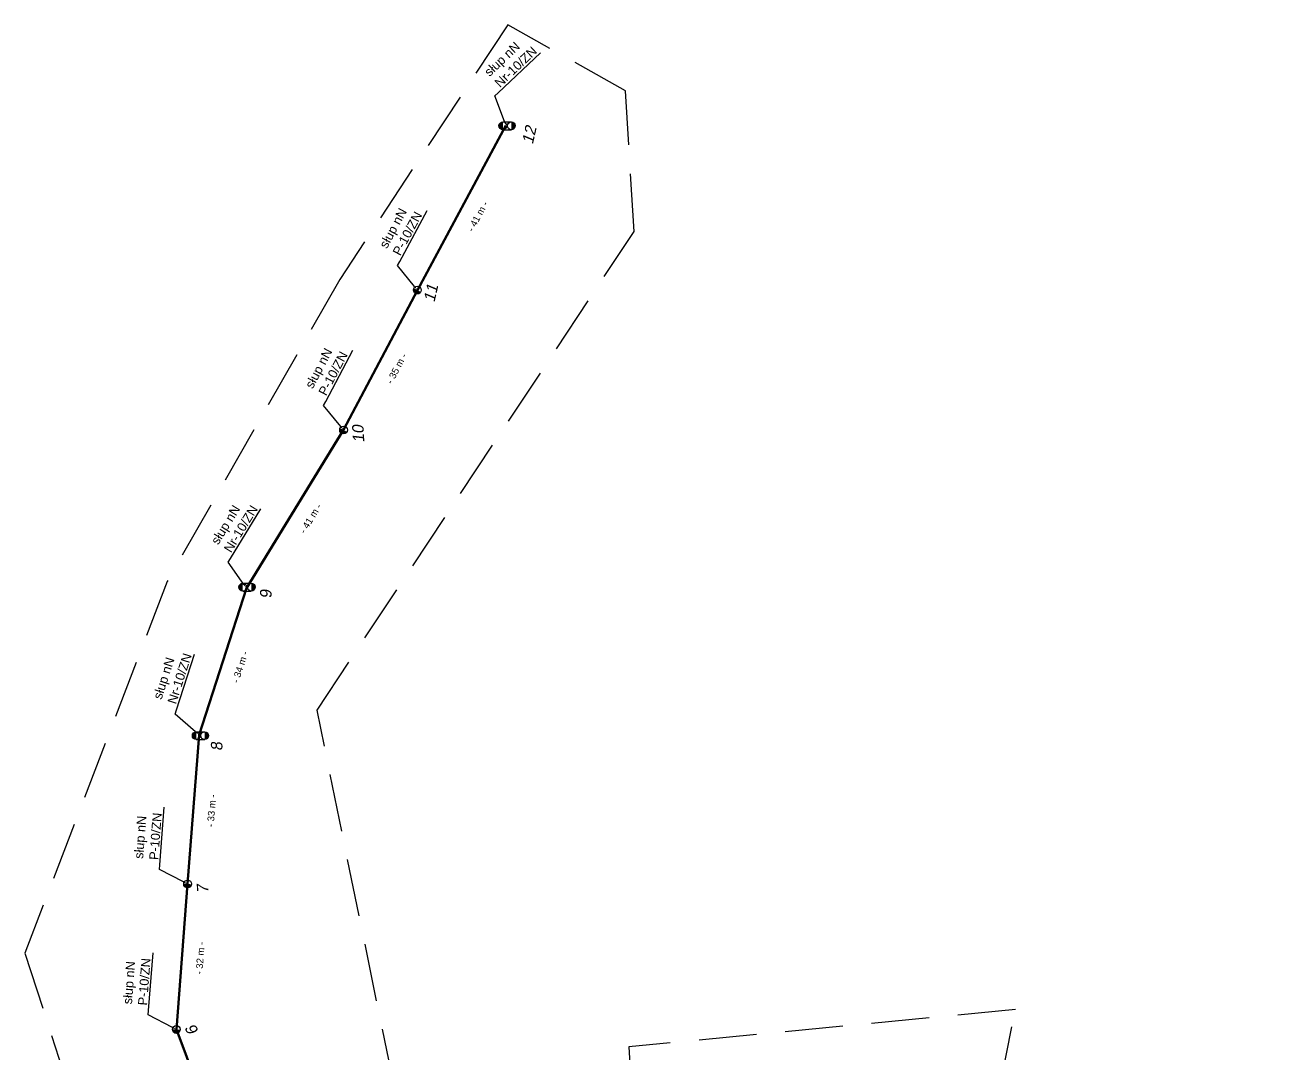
# Model space of a CAD drawing. Header units: millimetres. Extents: x 7530081 to 7533485, y 5764674 to 5768549.
# Drawn here: x 7532625.9 to 7532898.9, y 5765527.3 to 5765753.3 of the extents above; entities that cross this region are included whole.
import ezdxf
from ezdxf import colors
from ezdxf.entities.mleader import LeaderData, LeaderLine
from ezdxf.math import Vec2, Vec3

# ---------------------------------------------------------------- set-up
doc = ezdxf.new("R2010")
doc.units = ezdxf.units.MM
doc.linetypes.add('DASHED', pattern=[19.05, 12.7, -6.35])
for name, color, linetype, lineweight in [('!TELE', 3, 'Continuous', 50), ('!wymiary', 7, 'Continuous', 25), ('_numery', 7, 'Continuous', 40)]:
    doc.layers.add(name, color=color, linetype=linetype, lineweight=lineweight)
for name, color, linetype in [('!trafo', 6, 'DASHED'), ('_MM opisy', 7, 'Continuous'), ('_MM slupy', 5, 'Continuous')]:
    doc.layers.add(name, color=color, linetype=linetype)
doc.styles.get("Standard").update_dxf_attribs({"font": 'ARIAL.TTF'})
doc.dimstyles.new('opis linie', dxfattribs={"dimtxt": 1.5, "dimasz": 0.18, "dimexe": 0.18, "dimexo": 0.0625, "dimgap": 2.5, "dimtad": 4, "dimdec": 0, "dimzin": 0, "dimdsep": 46, "dimtxsty": 'Standard', "dimcen": 0.09, "dimse1": 1, "dimse2": 1, "dimsd1": 1, "dimsd2": 1, "dimclrt": 256, "dimadec": 0, "dimazin": 0, "dimtfac": 1, "dimtdec": 0, "dimtofl": 0, "dimtmove": 0, "dimatfit": 3, "dimfxl": 1, "dimtfill": 1, "dimtolj": 1, "dimtzin": 0, "dimarcsym": 0})

# ---------------------------------------------------------------- blocks, each defined once
blk = doc.blocks.new('R')
at = {"layer": '_MM slupy', "transparency": 33554687}
h = blk.add_hatch(color=256, dxfattribs=at)
h.dxf.hatch_style = 1
h.paths.add_polyline_path([(-0.93, -0.86), (-0.93, 0.86, 1)])
h = blk.add_hatch(color=256, dxfattribs=at)
h.dxf.hatch_style = 1
h.paths.add_polyline_path([(0.93, 0.86), (0.93, -0.86, 1)])
at = {"layer": '_MM slupy'}
for points in [[(-0.93, 0.86), (0.93, 0.86)], [(-0.93, -0.86), (0.93, -0.86)]]:
    blk.add_lwpolyline(points, dxfattribs=at)
for centre in [(-0.93, 0), (0.93, 0)]:
    blk.add_circle(centre, 0.857, dxfattribs=at)
blk = doc.blocks.new('*D577')
at = {"layer": '!wymiary', "insert": (7532668.45, 5765519.25), "char_height": 1.5, "attachment_point": 5, "rotation": 110.4766, "bg_fill": 3, "box_fill_scale": 1.1, "bg_fill_color": 9, "bg_fill_true_color": 13158600, "bg_fill_transparency": 0}
blk.add_mtext('\\A1;- 31 m -', dxfattribs=at)
blk = doc.blocks.new('*D578')
at = {"layer": '!wymiary', "insert": (7532664.45, 5765548.16), "char_height": 1.5, "attachment_point": 5, "rotation": 85.6013, "bg_fill": 3, "box_fill_scale": 1.1, "bg_fill_color": 9, "bg_fill_true_color": 13158600, "bg_fill_transparency": 0}
blk.add_mtext('\\A1;- 32 m -', dxfattribs=at)
blk = doc.blocks.new('*D579')
at = {"layer": '!wymiary', "insert": (7532666.95, 5765580.55), "char_height": 1.5, "attachment_point": 5, "rotation": 85.6017, "bg_fill": 3, "box_fill_scale": 1.1, "bg_fill_color": 9, "bg_fill_true_color": 13158600, "bg_fill_transparency": 0}
blk.add_mtext('\\A1;- 33 m -', dxfattribs=at)
blk = doc.blocks.new('*D580')
at = {"layer": '!wymiary', "insert": (7532673.23, 5765612.14), "char_height": 1.5, "attachment_point": 5, "rotation": 72.095, "bg_fill": 3, "box_fill_scale": 1.1, "bg_fill_color": 9, "bg_fill_true_color": 13158600, "bg_fill_transparency": 0}
blk.add_mtext('\\A1;- 34 m -', dxfattribs=at)
blk = doc.blocks.new('*D581')
at = {"layer": '!wymiary', "insert": (7532688.7, 5765644.78), "char_height": 1.5, "attachment_point": 5, "rotation": 58.4459, "bg_fill": 3, "box_fill_scale": 1.1, "bg_fill_color": 9, "bg_fill_true_color": 13158600, "bg_fill_transparency": 0}
blk.add_mtext('\\A1;- 41 m -', dxfattribs=at)
blk = doc.blocks.new('*D582')
at = {"layer": '!wymiary', "insert": (7532707.62, 5765677.75), "char_height": 1.5, "attachment_point": 5, "rotation": 62.1893, "bg_fill": 3, "box_fill_scale": 1.1, "bg_fill_color": 9, "bg_fill_true_color": 13158600, "bg_fill_transparency": 0}
blk.add_mtext('\\A1;- 35 m -', dxfattribs=at)
blk = doc.blocks.new('*D583')
at = {"layer": '!wymiary', "insert": (7532725.44, 5765711.18), "char_height": 1.5, "attachment_point": 5, "rotation": 61.6936, "bg_fill": 3, "box_fill_scale": 1.1, "bg_fill_color": 9, "bg_fill_true_color": 13158600, "bg_fill_transparency": 0}
blk.add_mtext('\\A1;- 41 m -', dxfattribs=at)
blk = doc.blocks.new('ZN')
at = {"layer": '_MM slupy', "transparency": 33554687}
h = blk.add_hatch(color=256, dxfattribs=at)
h.dxf.hatch_style = 1
h.paths.add_polyline_path([(0, -0.86), (0, 0.86, 1)])
at = {"layer": '_MM slupy'}
blk.add_circle((0, 0), 0.857, dxfattribs=at)

msp = doc.modelspace()

# ---------------------------------------------------------------- linework, layer by layer
at = {"layer": '!TELE'}
msp.add_lwpolyline([(7532752.96, 5765369.38), (7532722.33, 5765380.05), (7532707.63, 5765406.89), (7532695.58, 5765438.63), (7532682.98, 5765471.14), (7532670.15, 5765503.21), (7532659.22, 5765532.48), (7532661.68, 5765564.46), (7532664.2, 5765597.26), (7532674.62, 5765629.5), (7532695.96, 5765664.25), (7532712.18, 5765695), (7532731.65, 5765731.15)], dxfattribs=at)
at = {"layer": '!trafo', "color": 3}
for points in [[(7532732.04, 5765753.3), (7532695.12, 5765697.34), (7532657.16, 5765630.94), (7532625.91, 5765549.24), (7532665.64, 5765426.81), (7532707.75, 5765344.4), (7532744.2, 5765152.89), (7532703.12, 5765037.21)], [(7532703.12, 5765037.21), (7532764.21, 5765057.15), (7532787.8, 5765154.52), (7532782.07, 5765229.44), (7532772.63, 5765279.5), (7532760.33, 5765328.7), (7532885.39, 5765257.29), (7532898.94, 5765284.01), (7532821.68, 5765427.18), (7532843.61, 5765536.84), (7532758.67, 5765528.64), (7532765.11, 5765405.61), (7532722.35, 5765445.45), (7532690.14, 5765602.65), (7532759.84, 5765707.91), (7532757.92, 5765738.77), (7532732.04, 5765753.3)]]:
    msp.add_lwpolyline(points, dxfattribs=at)

# ---------------------------------------------------------------- block references
at = {"layer": '_MM slupy'}
for p, rotation in [((7532712.18, 5765695), 61.69357362976172), ((7532695.96, 5765664.25), 62.18926418290749), ((7532661.68, 5765564.46), 85.60168298098858), ((7532659.22, 5765532.48), 85.60129464500446)]:
    msp.add_blockref('ZN', p, dxfattribs=dict(at, rotation=rotation))

# ---------------------------------------------------------------- next in the draw order: leaders
at = {"layer": '_MM opisy'}
ml = msp.add_multileader_mtext('Standard', dxfattribs=at)
ml.set_content('\\pxql;słup nN\\PNr-10/ZN', color=256)
ml.set_leader_properties()
ml.build(insert=Vec2(0, 0))
ml.multileader.update_dxf_attribs({"has_text_frame": 1, "text_left_attachment_type": 5, "text_right_attachment_type": 5, "dogleg_length": 1, "arrow_head_size": 1})
ctx = ml.context
ctx.base_point, ctx.char_height, ctx.arrow_head_size, ctx.landing_gap_size, ctx.plane_origin, ctx.plane_x_axis, ctx.plane_y_axis = Vec3(7532729.93, 5765738.35), 2, 1, 1, Vec3(7532733.87, 5765731.3), Vec3(0.725147, 0.688595), Vec3(-0.688595, 0.725147)
ctx.left_attachment, ctx.right_attachment = 5, 5
notes = []
notes.append((ctx, [(0, (1, 1, 0), (7532729.2, 5765737.66), (0.725147, 0.688595), 1, [(0, [(7532731.65, 5765731.15), (7532729.2, 5765737.66)], 0, [])])]))
ctx.mtext.insert, ctx.mtext.text_direction, ctx.mtext.rotation, ctx.mtext.flow_direction = Vec3(7532726.66, 5765743.25), Vec3(0.725147, 0.688595), 0.759549, 5
ctx.mtext.has_bg_fill, ctx.mtext.bg_color, ctx.mtext.bg_scale_factor, ctx.mtext.bg_transparency, ctx.mtext.use_window_bg_color = 1, -1023410175, 1, 0, 1
ml = msp.add_multileader_mtext('Standard', dxfattribs=at)
ml.set_content('\\pxql;słup nN\\PP-10/ZN', color=256)
ml.set_leader_properties()
ml.build(insert=Vec2(0, 0))
ml.multileader.update_dxf_attribs({"has_text_frame": 1, "text_left_attachment_type": 5, "text_right_attachment_type": 5, "dogleg_length": 1, "arrow_head_size": 1})
ctx = ml.context
ctx.base_point, ctx.char_height, ctx.arrow_head_size, ctx.landing_gap_size, ctx.plane_origin, ctx.plane_x_axis, ctx.plane_y_axis = Vec3(7532708.3, 5765701.3), 2, 1, 1, Vec3(7532714.24, 5765695.84), Vec3(0.474187, 0.880424), Vec3(-0.880424, 0.474187)
ctx.left_attachment, ctx.right_attachment = 5, 5
notes.append((ctx, [(0, (1, 1, 0), (7532707.82, 5765700.42), (0.474187, 0.880424), 1, [(0, [(7532712.18, 5765695), (7532707.82, 5765700.42)], 0, [])])]))
ctx.mtext.insert, ctx.mtext.text_direction, ctx.mtext.rotation, ctx.mtext.flow_direction = Vec3(7532703.7, 5765704.92), Vec3(0.474187, 0.880424), 1.076756, 5
ctx.mtext.has_bg_fill, ctx.mtext.bg_color, ctx.mtext.bg_scale_factor, ctx.mtext.bg_transparency, ctx.mtext.use_window_bg_color = 1, -1023410175, 1, 0, 1
ml = msp.add_multileader_mtext('Standard', dxfattribs=at)
ml.set_content('\\pxql;słup nN\\PP-10/ZN', color=256)
ml.set_leader_properties()
ml.build(insert=Vec2(0, 0))
ml.multileader.update_dxf_attribs({"has_text_frame": 1, "text_left_attachment_type": 5, "text_right_attachment_type": 5, "dogleg_length": 1, "arrow_head_size": 1})
ctx = ml.context
ctx.base_point, ctx.char_height, ctx.arrow_head_size, ctx.landing_gap_size, ctx.plane_origin, ctx.plane_x_axis, ctx.plane_y_axis = Vec3(7532692.02, 5765670.52), 2, 1, 1, Vec3(7532698.02, 5765665.11), Vec3(0.466552, 0.884494), Vec3(-0.884494, 0.466552)
ctx.left_attachment, ctx.right_attachment = 5, 5
notes.append((ctx, [(0, (1, 1, 0), (7532691.56, 5765669.64), (0.466552, 0.884494), 1, [(0, [(7532695.96, 5765664.25), (7532691.56, 5765669.64)], 0, [])])]))
ctx.mtext.insert, ctx.mtext.text_direction, ctx.mtext.rotation, ctx.mtext.flow_direction = Vec3(7532687.39, 5765674.1), Vec3(0.466552, 0.884494), 1.085407, 5
ctx.mtext.has_bg_fill, ctx.mtext.bg_color, ctx.mtext.bg_scale_factor, ctx.mtext.bg_transparency, ctx.mtext.use_window_bg_color = 1, -1023410175, 1, 0, 1
ml = msp.add_multileader_mtext('Standard', dxfattribs=at)
ml.set_content('\\pxql;słup nN\\PNr-10/ZN', color=256)
ml.set_leader_properties()
ml.build(insert=Vec2(0, 0))
ml.multileader.update_dxf_attribs({"has_text_frame": 1, "text_left_attachment_type": 5, "text_right_attachment_type": 5, "dogleg_length": 1, "arrow_head_size": 1})
ctx = ml.context
ctx.base_point, ctx.char_height, ctx.arrow_head_size, ctx.landing_gap_size, ctx.plane_origin, ctx.plane_x_axis, ctx.plane_y_axis = Vec3(7532671.1, 5765636.01), 2, 1, 1, Vec3(7532676.73, 5765630.22), Vec3(0.523304, 0.852146), Vec3(-0.852146, 0.523304)
ctx.left_attachment, ctx.right_attachment = 5, 5
notes.append((ctx, [(0, (1, 1, 0), (7532670.58, 5765635.16), (0.523304, 0.852146), 1, [(0, [(7532674.62, 5765629.5), (7532670.58, 5765635.16)], 0, [])])]))
ctx.mtext.insert, ctx.mtext.text_direction, ctx.mtext.rotation, ctx.mtext.flow_direction = Vec3(7532666.68, 5765639.9), Vec3(0.523304, 0.852146), 1.020073, 5
ctx.mtext.has_bg_fill, ctx.mtext.bg_color, ctx.mtext.bg_scale_factor, ctx.mtext.bg_transparency, ctx.mtext.use_window_bg_color = 1, -1023410175, 1, 0, 1
ml = msp.add_multileader_mtext('Standard', dxfattribs=at)
ml.set_content('\\pxql;słup nN\\PNr-10/ZN', color=256)
ml.set_leader_properties()
ml.build(insert=Vec2(0, 0))
ml.multileader.update_dxf_attribs({"has_text_frame": 1, "text_left_attachment_type": 5, "text_right_attachment_type": 5, "dogleg_length": 1, "arrow_head_size": 1})
ctx = ml.context
ctx.base_point, ctx.char_height, ctx.arrow_head_size, ctx.landing_gap_size, ctx.plane_origin, ctx.plane_x_axis, ctx.plane_y_axis = Vec3(7532659.25, 5765602.76), 2, 1, 1, Vec3(7532666.08, 5765598.45), Vec3(0.307439, 0.951568), Vec3(-0.951568, 0.307439)
ctx.left_attachment, ctx.right_attachment = 5, 5
notes.append((ctx, [(0, (1, 1, 0), (7532658.94, 5765601.8), (0.307439, 0.951568), 1, [(0, [(7532664.2, 5765597.26), (7532658.94, 5765601.8)], 0, [])])]))
ctx.mtext.insert, ctx.mtext.text_direction, ctx.mtext.rotation, ctx.mtext.flow_direction = Vec3(7532654.03, 5765605.49), Vec3(0.307439, 0.951568), 1.258295, 5
ctx.mtext.has_bg_fill, ctx.mtext.bg_color, ctx.mtext.bg_scale_factor, ctx.mtext.bg_transparency, ctx.mtext.use_window_bg_color = 1, -1023410175, 1, 0, 1
ml = msp.add_multileader_mtext('Standard', dxfattribs=at)
ml.set_content('\\pxql;słup nN\\PP-10/ZN', color=256)
ml.set_leader_properties()
ml.build(insert=Vec2(0, 0))
ml.multileader.update_dxf_attribs({"has_text_frame": 1, "text_left_attachment_type": 5, "text_right_attachment_type": 5, "dogleg_length": 1, "arrow_head_size": 1})
ctx = ml.context
ctx.base_point, ctx.char_height, ctx.arrow_head_size, ctx.landing_gap_size, ctx.plane_origin, ctx.plane_x_axis, ctx.plane_y_axis = Vec3(7532655.58, 5765568.65), 2, 1, 1, Vec3(7532663.23, 5765566.06), Vec3(0.07669, 0.997055), Vec3(-0.997055, 0.07669)
ctx.left_attachment, ctx.right_attachment = 5, 5
notes.append((ctx, [(0, (1, 1, 0), (7532655.5, 5765567.65), (0.07669, 0.997055), 1, [(0, [(7532661.68, 5765564.46), (7532655.5, 5765567.65)], 0, [])])]))
ctx.mtext.insert, ctx.mtext.text_direction, ctx.mtext.rotation, ctx.mtext.flow_direction = Vec3(7532649.9, 5765570.09), Vec3(0.07669, 0.997055), 1.494031, 5
ctx.mtext.has_bg_fill, ctx.mtext.bg_color, ctx.mtext.bg_scale_factor, ctx.mtext.bg_transparency, ctx.mtext.use_window_bg_color = 1, -1023410175, 1, 0, 1
ml = msp.add_multileader_mtext('Standard', dxfattribs=at)
ml.set_content('\\pxql;słup nN\\PP-10/ZN', color=256)
ml.set_leader_properties()
ml.build(insert=Vec2(0, 0))
ml.multileader.update_dxf_attribs({"has_text_frame": 1, "text_left_attachment_type": 5, "text_right_attachment_type": 5, "dogleg_length": 1, "arrow_head_size": 1})
ctx = ml.context
ctx.base_point, ctx.char_height, ctx.arrow_head_size, ctx.landing_gap_size, ctx.plane_origin, ctx.plane_x_axis, ctx.plane_y_axis = Vec3(7532653.12, 5765536.67), 2, 1, 1, Vec3(7532660.77, 5765534.08), Vec3(0.076696, 0.997054), Vec3(-0.997054, 0.076696)
ctx.left_attachment, ctx.right_attachment = 5, 5
notes.append((ctx, [(0, (1, 1, 0), (7532653.04, 5765535.67), (0.076696, 0.997054), 1, [(0, [(7532659.22, 5765532.48), (7532653.04, 5765535.67)], 0, [])])]))
ctx.mtext.insert, ctx.mtext.text_direction, ctx.mtext.rotation, ctx.mtext.flow_direction = Vec3(7532647.44, 5765538.11), Vec3(0.076696, 0.997054), 1.494024, 5
ctx.mtext.has_bg_fill, ctx.mtext.bg_color, ctx.mtext.bg_scale_factor, ctx.mtext.bg_transparency, ctx.mtext.use_window_bg_color = 1, -1023410175, 1, 0, 1
for ctx, leaders in notes:
    for number, flags, end, landing, length, lines in leaders:
        leader = LeaderData()
        leader.index, (leader.has_last_leader_line, leader.has_dogleg_vector, leader.attachment_direction) = number, flags
        leader.last_leader_point, leader.dogleg_vector, leader.dogleg_length = Vec3(end), Vec3(landing), length
        for number, points, colour, breaks in lines:
            line = LeaderLine()
            line.index, line.vertices, line.color, line.breaks = number, Vec3.list(points), colors.encode_raw_color(colour), breaks
            leader.lines.append(line)
        ctx.leaders.append(leader)

# ---------------------------------------------------------------- next in the draw order: block references
at = {"layer": '!TELE'}
for p in [(7532731.9, 5765731.11), (7532674.75, 5765629.71), (7532664.51, 5765597.06)]:
    msp.add_blockref('R', p, dxfattribs=at)

# ---------------------------------------------------------------- next in the draw order: texts
at = {"layer": '_numery', "oblique": 10}
msp.add_text('12', height=2.5, rotation=77.1686, dxfattribs=at).set_placement((7532737.55, 5765726.93))

# ---------------------------------------------------------------- next in the draw order: dimensions: what is measured, and where the dimension line sits
at = {"layer": '!wymiary'}
dim = msp.add_aligned_dim(p1=(7532670.15, 5765503.21), p2=(7532659.22, 5765532.48), distance=-0.75, dimstyle='opis linie', override={"dimpost": '- <> m -'}, dxfattribs=at)
dim.commit()
dim.dimension.update_dxf_attribs({"geometry": '*D577', "text_midpoint": (7532668.45, 5765519.25)})

# ---------------------------------------------------------------- next in the draw order: dimensions: what is measured, and where the dimension line sits
dim = msp.add_aligned_dim(p1=(7532659.22, 5765532.48), p2=(7532661.68, 5765564.46), distance=-0.75, dimstyle='opis linie', override={"dimpost": '- <> m -'}, dxfattribs=at)
dim.commit()
dim.dimension.update_dxf_attribs({"geometry": '*D578', "text_midpoint": (7532664.45, 5765548.16)})

# ---------------------------------------------------------------- next in the draw order: texts
at = {"layer": '_numery', "oblique": 10}
msp.add_text('6', height=2.5, rotation=118.3656, dxfattribs=at).set_placement((7532664.23, 5765532.01))

# ---------------------------------------------------------------- next in the draw order: dimensions: what is measured, and where the dimension line sits
at = {"layer": '!wymiary'}
dim = msp.add_aligned_dim(p1=(7532661.68, 5765564.46), p2=(7532664.2, 5765597.26), distance=-0.75, dimstyle='opis linie', override={"dimpost": '- <> m -'}, dxfattribs=at)
dim.commit()
dim.dimension.update_dxf_attribs({"geometry": '*D579', "text_midpoint": (7532666.95, 5765580.55)})

# ---------------------------------------------------------------- next in the draw order: texts
at = {"layer": '_numery', "oblique": 10}
for s, p in [('8', (7532669.39, 5765593.75)), ('7', (7532666.3, 5765562.45))]:
    msp.add_text(s, height=2.5, rotation=93.282, dxfattribs=at).set_placement(p)

# ---------------------------------------------------------------- next in the draw order: dimensions: what is measured, and where the dimension line sits
at = {"layer": '!wymiary'}
dim = msp.add_aligned_dim(p1=(7532664.2, 5765597.26), p2=(7532674.62, 5765629.5), distance=-0.75, dimstyle='opis linie', override={"dimpost": '- <> m -'}, dxfattribs=at)
dim.commit()
dim.dimension.update_dxf_attribs({"geometry": '*D580', "text_midpoint": (7532673.23, 5765612.14)})

# ---------------------------------------------------------------- next in the draw order: dimensions: what is measured, and where the dimension line sits
dim = msp.add_aligned_dim(p1=(7532674.62, 5765629.5), p2=(7532695.96, 5765664.25), distance=-0.75, dimstyle='opis linie', override={"dimpost": '- <> m -'}, dxfattribs=at)
dim.commit()
dim.dimension.update_dxf_attribs({"geometry": '*D581', "text_midpoint": (7532688.7, 5765644.78)})

# ---------------------------------------------------------------- next in the draw order: texts
at = {"layer": '_numery', "oblique": 10}
msp.add_text('9', height=2.5, rotation=93.282, dxfattribs=at).set_placement((7532680.19, 5765627.24))

# ---------------------------------------------------------------- next in the draw order: dimensions: what is measured, and where the dimension line sits
at = {"layer": '!wymiary'}
dim = msp.add_aligned_dim(p1=(7532695.96, 5765664.25), p2=(7532712.18, 5765695), distance=-0.75, dimstyle='opis linie', override={"dimpost": '- <> m -'}, dxfattribs=at)
dim.commit()
dim.dimension.update_dxf_attribs({"geometry": '*D582', "text_midpoint": (7532707.62, 5765677.75)})

# ---------------------------------------------------------------- next in the draw order: texts
at = {"layer": '_numery', "oblique": 10}
msp.add_text('10', height=2.5, rotation=93.282, dxfattribs=at).set_placement((7532700.54, 5765661.51))

# ---------------------------------------------------------------- next in the draw order: dimensions: what is measured, and where the dimension line sits
at = {"layer": '!wymiary'}
dim = msp.add_aligned_dim(p1=(7532712.18, 5765695), p2=(7532731.65, 5765731.15), distance=-0.75, dimstyle='opis linie', override={"dimpost": '- <> m -'}, dxfattribs=at)
dim.commit()
dim.dimension.update_dxf_attribs({"geometry": '*D583', "text_midpoint": (7532725.44, 5765711.18)})

# ---------------------------------------------------------------- next in the draw order: texts
at = {"layer": '_numery', "oblique": 10}
msp.add_text('11', height=2.5, rotation=77.1686, dxfattribs=at).set_placement((7532715.93, 5765692.2))

doc.saveas('drawing.dxf')
